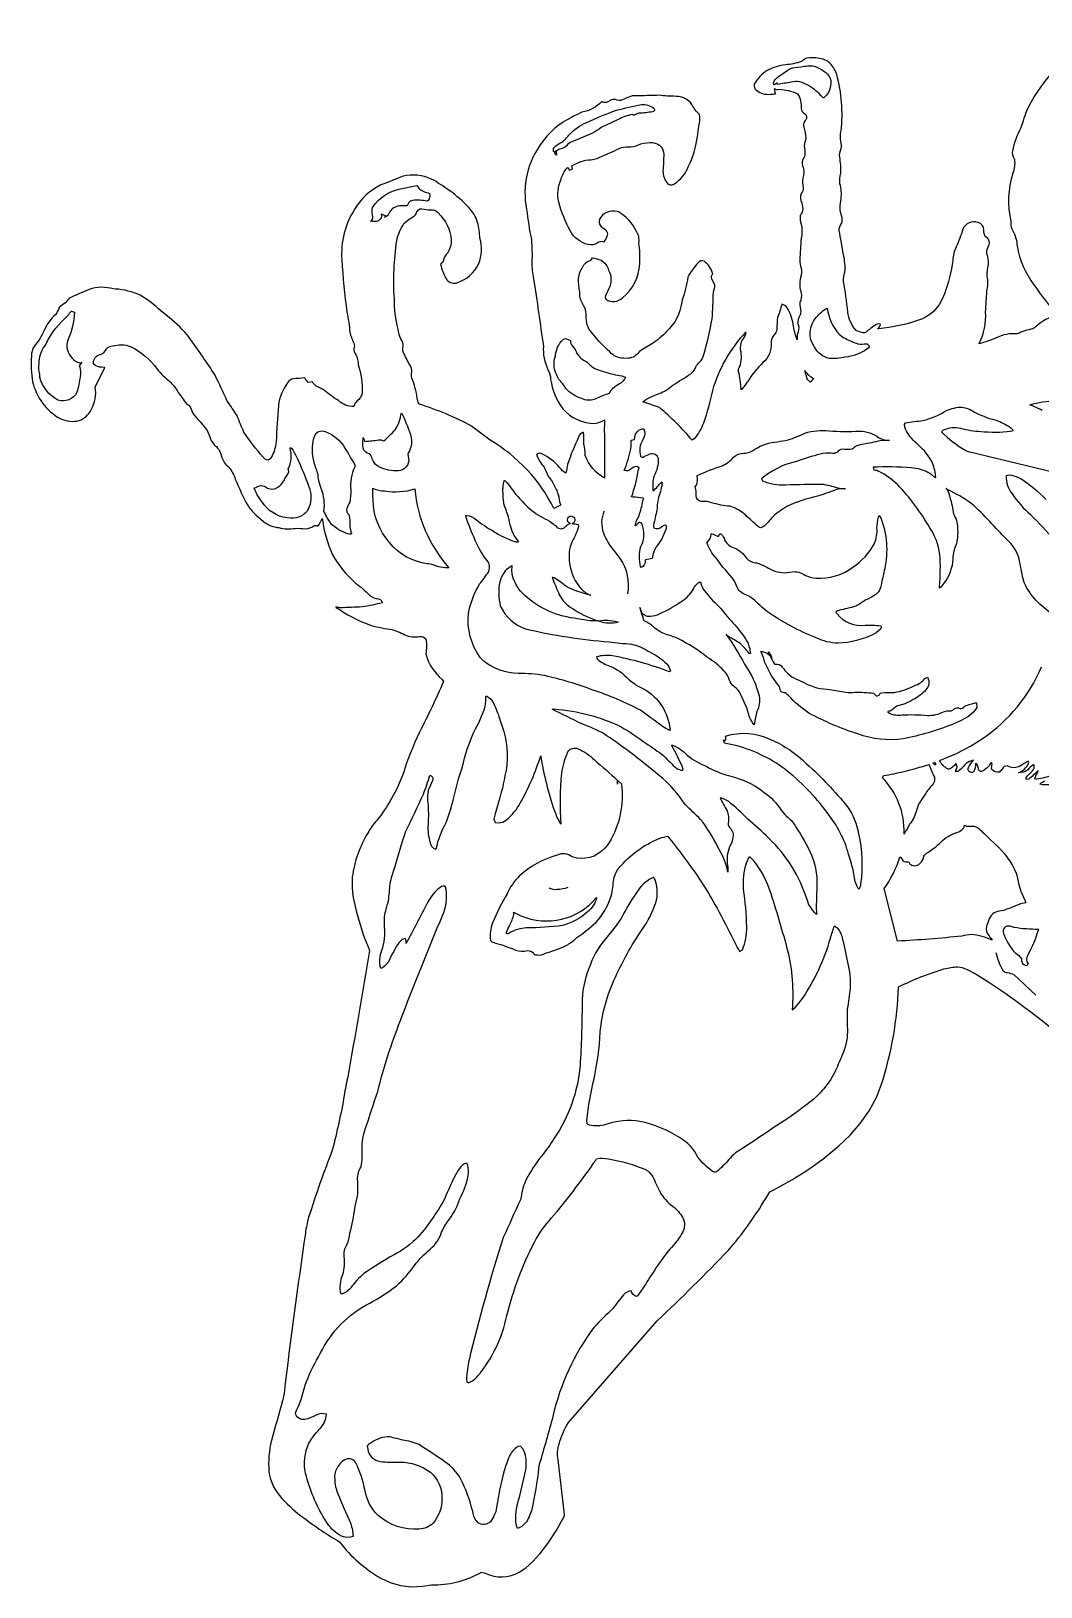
# Model space of a CAD drawing. Extents: x 1.7 to 29.6, y 0.9 to 42.6.
# Drawn here: x 1.66 to 14.39, y 22.87 to 42.49 of the extents above; entities that cross this region are included whole.
import ezdxf

# ---------------------------------------------------------------- set-up
doc = ezdxf.new("R2010")
doc.units = 0
doc.linetypes.add('0', pattern=[0])
doc.layers.add('1', color=7, linetype='0')

msp = doc.modelspace()

# ---------------------------------------------------------------- linework, layer by layer
at = {"layer": '1'}
for points in [[(15.212985, 42.489082, 0.164272), (14.220055, 41.510292, 0.019066), (14.137829, 41.26812, 0.092126), (14.032652, 40.979973, 0.230541), (14.054134, 40.880775), (14.056983, 40.873413, -0.120014), (14.035985, 40.697083, 0.13323), (14.011288, 40.090439, 0.193748), (14.050415, 39.946922, -0.077687), (14.090473, 39.779938, 0.117812), (14.302007, 39.288952, 0.031508), (14.60725, 38.902245)], [(14.578308, 38.89933, 0.132618), (14.335817, 38.769043, -0.016134), (14.286713, 38.735718, 0.049713), (14.090755, 38.671608, 0.137607), (13.826481, 38.621239, -0.039181), (13.611706, 38.545769), (13.609978, 38.548859, 0.140822), (13.692691, 38.951004, 0.008022), (13.708075, 39.207886, 0.105449), (13.713303, 39.398422, -0.047488), (13.728461, 39.546646, 0.111667), (13.709571, 39.679504, -0.198158), (13.734289, 39.782883, 0.404201), (13.696744, 39.893181, -0.236322), (13.670959, 39.984825, 0.373999), (13.597301, 40.075584, 0.390824), (13.405598, 39.991547, -0.04404), (13.31995, 39.768219, 0.081964), (13.277596, 39.598236, -0.058209), (13.175068, 39.175369), (13.145023, 39.109009), (13.109871, 39.047028, -0.180394), (12.860775, 38.847404, -0.060623), (12.342059, 38.735374), (12.332645, 38.732269, 0.13607), (12.367466, 38.790848), (12.365055, 38.795486, 0.239459), (12.297766, 38.777565, 0.037369), (12.187854, 38.693977, -0.297688), (12.137303, 38.688938, -0.013523), (12.059071, 38.712677, -0.142065), (11.954982, 38.94648, 0.015732), (11.901641, 39.335796, -0.123087), (11.919601, 39.448631, 0.074639), (11.901097, 39.673088, -0.00059), (11.847454, 39.976429, -0.188752), (11.875531, 40.062042, 0.188598), (11.878315, 40.151924, -0.139546), (11.871872, 40.376617, 0.095398), (11.856814, 40.563545, -0.092211), (11.868565, 40.697769, 0.053825), (11.852948, 40.898952, -0.116669), (11.871202, 41.009003, 0.115291), (11.867241, 41.097195, -0.087888), (11.870479, 41.231903, 0.095866), (11.81593, 41.942604), (11.804755, 41.970726, 0.151947), (11.693428, 42.113182, 0.117338), (11.594433, 42.144127, 0.096974), (11.432755, 42.147133, 0.061931), (11.371037, 42.106155, -0.074249), (11.168969, 42.065975, 0.083282), (10.938801, 41.994255, 0.112776), (10.776388, 41.822395, 0.354755), (10.808015, 41.740955, 0.207224), (10.979885, 41.694462, 0.034733), (11.042522, 41.700638), (11.036388, 41.742722), (11.029736, 41.76667, 0.279177), (11.096989, 41.755592, -0.095132), (11.313213, 41.70462), (11.322212, 41.696785, -0.179053), (11.365861, 41.515907, 0.251115), (11.414858, 41.444885, -0.478183), (11.416382, 41.362328, 0.258399), (11.400669, 41.277138, -0.055305), (11.426041, 41.140358, 0.023401), (11.405743, 41.041588, -0.048271), (11.415298, 40.923172, -0.063629), (11.385662, 40.8638, 0.172044), (11.393692, 40.76767, -0.190513), (11.386471, 40.636497, 0.093331), (11.394114, 40.516132, -0.20014), (11.368663, 40.440704, 0.239199), (11.374396, 40.323105, -0.1083), (11.385376, 40.221886, -0.013021), (11.355518, 40.162842, 0.130417), (11.366216, 40.055145, -0.125411), (11.366739, 39.87619, 0.001937), (11.349754, 39.602486, 0.083829), (11.368159, 39.499126, -0.120861), (11.360326, 39.383392, 0.141631), (11.369009, 39.182079, -0.139743), (11.352749, 39.068153, 0.054278), (11.361671, 38.949173, -0.191987), (11.336021, 38.879242, 0.173344), (11.332819, 38.774689, -0.158659), (11.321659, 38.669487, 0.085391), (11.316372, 38.596291, -0.06267), (11.267948, 38.795803, 0.083715), (11.192426, 39.000721, 0.165995), (11.122898, 39.045609, -0.031905), (11.070515, 38.879356, 0.042162), (11.062539, 38.728458, -0.176734), (11.020858, 38.65313, 0.191463), (10.990479, 38.555267, -0.227153), (10.886215, 38.307968, 0.062521), (10.694468, 38.072163, -0.012213), (10.613014, 37.964043), (10.610088, 37.974442, 0.058165), (10.577375, 38.195938, -0.183998), (10.592778, 38.259888, 0.144329), (10.603954, 38.468086, -0.110588), (10.620392, 38.582527, 0.066494), (10.67009, 38.668083), (10.67194, 38.68119), (10.671864, 38.695709, 0.11865), (10.248188, 37.956108, -0.025709), (10.136196, 37.543304, -0.077337), (10.023262, 37.351662), (9.993004, 37.329781, 0.04203), (9.579823, 37.741905), (9.370911, 37.814079), (9.369453, 37.814835, -0.073417), (9.577501, 37.916824, 0.084565), (9.748632, 38.023666, 0.002053), (9.975252, 38.166031), (9.989288, 38.177914, 0.145813), (10.038348, 38.255215, -0.109774), (10.086644, 38.312531, 0.154228), (10.140472, 38.409515, 0.028863), (10.245148, 38.862137, 0.013577), (10.260471, 39.197334, 0.094781), (10.279888, 39.287193), (10.242393, 39.363777, -0.290741), (10.252178, 39.426094, 0.188141), (10.143392, 39.586967, 0.384592), (10.067097, 39.565186, 0.082705), (9.939709, 39.385689, -0.040723), (9.868208, 39.10006), (9.861542, 39.070301, -0.175352), (9.671505, 38.701012, -0.047815), (9.494526, 38.548691, 0.039596), (9.328239, 38.446915), (9.307853, 38.424797, -0.229208), (9.17321, 38.362007), (9.12711, 38.364182, -0.224225), (8.956112, 38.442673, -0.03963), (8.705912, 38.71175, -0.164286), (8.656976, 38.919384, 0.134066), (8.611511, 39.052376, -0.148477), (8.576035, 39.201141, -0.055055), (8.559978, 39.369064, -0.115868), (8.615488, 39.517464, -0.245842), (8.696609, 39.590172, 0.211324), (8.735485, 39.629456, -0.066749), (8.845103, 39.600975, -0.18859), (8.939803, 39.475449, -0.250571), (8.940884, 39.241943), (8.909031, 39.167114), (8.909273, 39.170547, 0.355221), (8.911922, 39.101341, 0.335534), (9.115086, 39.126404, 0.219265), (9.331884, 39.555088, 0.059118), (9.321995, 39.81868, 0.166806), (9.292752, 39.964264, 0.145809), (9.065161, 40.208881), (9.046988, 40.215096, 0.337588), (8.823462, 40.115814, 0.360827), (8.867764, 40.009644), (8.878644, 40.001961, -0.458958), (8.91045, 39.885666, 0.029638), (8.883919, 39.829041, 0.278542), (8.797077, 39.814507, -0.22214), (8.680038, 39.79882, -0.2189), (8.457603, 39.968361, -0.057649), (8.310622, 40.332169, -0.152215), (8.341325, 40.625099, -0.096149), (8.412323, 40.760666), (8.422581, 40.767891), (8.44603, 40.737419), (8.485168, 40.754196), (8.477978, 40.78968, -0.141781), (8.716669, 40.866543, 0.079077), (8.86709, 40.914909, -0.001302), (9.101826, 41.020882, -0.109304), (9.219578, 41.029259, 0.09425), (9.348259, 41.069359, -0.046153), (9.497364, 41.085693), (9.540741, 41.07328, -0.321574), (9.634209, 40.937508, -0.024309), (9.624447, 40.726635, 0.162321), (9.680814, 40.566299, 0.241552), (9.743069, 40.552948), (9.772053, 40.564583, 0.143801), (9.944885, 40.777245, 0.093304), (10.076188, 41.291672, 0.100472), (10.085968, 41.436577, -0.081053), (9.989042, 41.565037, 0.246453), (9.790085, 41.666687, -0.023752), (9.573914, 41.679794, 0.01126), (9.334045, 41.671333, 0.034657), (9.238285, 41.67305, 0.054309), (9.116912, 41.622314, -0.210542), (9.028313, 41.627274, 0.198596), (8.961479, 41.614853), (8.93042, 41.597656, -0.279887), (8.863365, 41.596458), (8.850117, 41.59877, -0.169102), (8.60355, 41.46817, 0.014213), (8.380125, 41.349976, 0.09735), (8.102194, 41.087269, 0.216733), (7.90609, 40.242424, 0.020943), (7.967167, 39.857529, -0.030354), (7.972438, 39.573456, 0.053675), (7.995044, 39.367188, -0.001586), (8.117204, 38.515785, 0.128348), (8.175529, 38.217953, -0.10115), (8.209121, 38.096508, 0.125087), (8.364466, 37.725422, 0.223089), (8.765121, 37.542206, 0.127821), (8.888199, 37.588684, 0.023578), (8.889893, 37.302963), (8.889992, 36.849777, -0.178801), (8.645233, 37.137474, 0.055564), (8.626942, 37.283051, 0.044008), (8.624313, 37.425034), (8.616985, 37.425636, 0.237286), (8.562424, 37.369537, 0.033944), (8.423019, 37.02478, -0.004555), (8.402748, 36.918884), (8.399067, 36.913902, -0.102965), (8.325993, 36.98333, 0.101224), (8.098679, 37.159424), (8.081533, 37.163708, 0.416716), (8.032391, 37.142143, 0.081564), (8.127972, 36.988838, -0.028957), (8.176445, 36.876862, 0.051259), (8.230164, 36.808311, 0.005929), (8.293224, 36.677071, -0.059946), (8.321896, 36.550667, -0.077495), (8.33316, 36.51152), (8.251111, 36.468071, 0.147363), (7.44537, 37.329315), (7.213436, 37.507996, 0.044829), (6.556168, 37.784355), (6.544052, 37.794342), (6.53558, 37.825394), (6.528286, 37.856743, 0.065182), (6.460184, 38.113132, -0.152672), (6.460893, 38.188217, 0.154005), (6.433983, 38.278374, -0.016959), (6.349812, 38.446655, -0.13642), (6.351612, 38.517883, 0.149361), (6.321587, 38.609329, -0.082699), (6.286181, 38.731949, -0.068481), (6.238861, 39.114899, -0.052836), (6.269251, 39.846153, -0.090677), (6.359505, 40.064087, -0.075427), (6.487884, 40.154728, 0.205185), (6.521156, 40.211639, -0.404772), (6.613503, 40.243454, 0.076636), (6.728287, 40.236908, -0.178563), (6.790452, 40.195709, -0.189048), (6.955888, 39.857006, -0.13117), (6.913021, 39.694435, 0.153458), (6.8537, 39.587105, -0.158676), (6.820332, 39.551071, 0.076765), (6.901227, 39.352104, 0.318654), (7.035066, 39.317047, 0.197307), (7.301407, 39.550667, 0.159575), (7.31763, 39.878784, 0.042718), (7.288898, 40.077515, 0.118133), (7.176067, 40.262917, 0.059609), (6.928896, 40.480156, 0.03781), (6.707085, 40.623821, 0.163175), (6.349091, 40.660141, -0.008255), (6.069939, 40.549232, 0.151824), (5.741541, 40.248032, 0.161776), (5.575853, 39.605324, 0.014086), (5.639992, 38.944237, -0.034317), (5.678223, 38.69175, 0.069638), (5.729368, 38.555626, -0.160313), (5.728231, 38.484215, 0.196229), (5.752756, 38.411812, -0.126631), (5.781898, 38.282578, -0.100477), (5.831629, 37.923904, -0.185045), (5.766144, 37.820534, 0.163413), (5.729496, 37.756554, -0.209123), (5.535095, 37.828735, -0.044627), (5.359348, 37.95694, 0.01807), (5.254215, 38.012558, -0.11389), (5.206989, 38.064911), (5.151886, 38.056847), (5.148071, 38.059357, -0.016788), (5.109886, 38.114822, -0.02962), (4.965644, 38.105881, 0.219134), (4.892948, 38.052109, 0.146871), (4.779121, 37.769188, 0.014267), (4.74955, 37.31044, -0.09168), (4.691993, 37.118843, -0.110178), (4.647881, 37.078163, -0.26537), (4.586296, 37.11731, -0.044445), (4.342722, 37.43119, -0.009174), (4.255428, 37.63681, 0.016521), (4.13302, 37.822609, 0.002813), (3.978081, 38.150352, 0.011238), (3.653988, 38.625965, 0.059509), (3.398911, 38.877159), (3.297398, 38.958755, 0.058533), (3.0345, 39.159027, 0.089409), (2.724407, 39.236557), (2.69252, 39.241089), (2.660698, 39.246048, 0.164415), (2.352859, 39.21579, 0.007775), (2.150734, 39.127274, 0.062463), (2.093327, 39.063217, 0.045553), (2.014271, 39.002403, -0.018064), (1.970444, 38.914558, 0.122573), (1.824928, 38.714531, -0.06394), (1.697604, 38.512848, 0.140367), (1.66423, 38.39164, 0.065776), (1.678903, 38.066723, 0.209404), (2.02586, 37.602627, 0.178312), (2.267194, 37.578453, 0.197962), (2.414523, 37.712353, 0.16911), (2.468925, 38.001404), (2.58881, 38.242943), (2.582497, 38.245216), (2.547222, 38.249077, -0.195163), (2.453869, 38.284058), (2.447833, 38.297447, -0.39375), (2.534502, 38.412506, 0.170655), (2.611264, 38.48262, -0.204121), (2.686577, 38.518822, -0.152647), (2.91254, 38.512291, -0.117369), (3.24939, 38.226364, 0.055084), (3.409245, 38.06897, -0.067335), (3.500113, 37.955269, 0.007753), (3.621082, 37.782669, -0.236783), (3.665138, 37.749947), (3.697136, 37.670998), (3.700382, 37.664276, -0.00968), (3.875401, 37.460472, -0.044296), (3.921764, 37.340935, 0.118034), (3.995064, 37.249069, -0.108546), (4.04594, 37.166588), (4.064994, 37.113319, 0.158048), (4.153244, 36.989052, -0.088698), (4.233227, 36.840179, 0.029972), (4.394195, 36.500317, 0.07276), (4.49752, 36.386292), (4.590656, 36.304008, 0.153659), (4.782211, 36.227028, 0.106512), (4.98872, 36.218071, -0.029588), (5.119453, 36.213806, 0.154273), (5.222664, 36.24852, -0.268754), (5.272903, 36.24543, 0.079668), (5.327499, 36.341919), (5.331206, 36.325729, 0.069093), (5.4548, 35.893639, 0.083829), (5.748795, 35.527878, -0.052343), (5.924747, 35.373306, 0.144211), (6.038598, 35.330162, -0.255706), (6.089409, 35.279137, -0.025085), (5.832109, 35.227509, -0.009554), (5.554101, 35.216633, -0.041318), (5.50246, 35.226326), (5.506042, 35.220863, 0.059204), (5.915264, 35.003273, 0.037537), (6.183167, 34.946243, -0.07457), (6.369888, 34.873962, 0.156448), (6.557588, 34.855637, -0.237541), (6.63599, 34.823608), (6.640141, 34.812317, -0.046989), (6.636887, 34.636192), (6.638057, 34.623779, 0.145972), (6.839867, 34.312607), (6.858013, 34.288177, -0.020377), (6.556052, 33.648457, 0.032257), (6.348212, 33.121105, -0.077566), (6.014732, 32.528221, 0.076446), (5.904305, 32.375343, 0.102851), (5.708594, 31.820982, 0.084719), (5.746068, 31.447056, 0.045925), (5.92632, 30.89134, -0.001278), (5.651937, 29.298679, 0.025102), (5.607594, 29.06641, -0.01951), (5.456873, 28.376099, 0.016282), (5.158446, 27.530163, 0.035925), (5.117048, 27.328943, 0.006053), (4.847654, 25.307333), (4.830628, 25.214273, 0.003248), (4.689699, 24.713881, 0.07639), (4.656802, 24.321129, 0.164425), (4.822227, 23.982252, 0.056011), (5.097996, 23.735575, 0.030281), (5.551586, 23.432556, 0.103748), (6.067307, 22.977547), (6.186653, 22.923058), (6.314545, 22.884483), (6.449898, 22.86644), (6.591614, 22.87355), (6.709011, 22.891342, 0.125865), (7.308538, 23.036013), (7.334206, 23.051826), (7.385166, 23.038078, 0.246922), (7.813614, 23.05127), (7.897972, 23.107071), (7.986359, 23.184662), (8.078896, 23.286469), (8.175697, 23.414932), (8.27689, 23.572479), (8.382591, 23.761528), (8.383625, 23.778069), (8.302498, 24.467606, -0.136951), (8.316476, 24.668051, -0.066814), (8.432526, 24.939659), (9.551109, 26.223946, 0.015717), (10.450367, 27.115646), (10.515862, 27.189766, 0.039192), (10.971394, 27.851212, 0.065758), (11.842381, 28.428825), (11.983425, 28.564659), (12.1134, 28.712196), (12.226837, 28.870712), (12.318272, 29.039474), (12.380398, 29.208656, 0.070292), (12.593781, 30.433449, -0.041891), (13.167699, 30.660784, -0.050489), (13.3428, 30.687576), (13.396851, 30.680733), (13.470684, 30.650078), (13.57438, 30.593529, -0.044635), (14.764706, 29.704674)], [(14.761997, 34.974106, -0.053224), (14.326337, 35.310825, -0.081028), (14.180599, 35.533699), (14.165528, 35.580063, 0.000988), (14.115839, 35.834862, 0.140475), (13.988594, 36.047699, -0.015254), (13.773037, 36.276405, 0.008741), (13.545166, 36.505455, 0.060998), (13.253688, 36.68504, -0.012363), (13.18941, 36.724243, -0.152346), (13.236099, 36.633976, -0.038345), (13.282985, 36.424175, 0.0682), (13.32072, 36.3321), (13.327524, 36.313168, -0.096889), (13.325668, 36.024803, 0.098656), (13.278332, 35.834061, -0.168323), (13.164374, 35.525021, -0.033053), (13.112858, 35.463242), (13.110954, 35.485527, 0.039772), (13.116913, 35.889664, 0.113801), (12.988592, 36.225857, 0.058893), (12.583147, 36.769428, 0.072308), (12.349474, 36.935749, 0.047331), (12.289204, 36.952934), (12.279568, 36.992981), (12.282169, 36.995651), (12.330166, 36.994057, -0.039366), (12.814768, 36.977169, -0.095752), (13.011692, 36.899277), (13.049328, 36.865349), (13.063743, 36.859413, 0.089582), (13.022045, 37.039558, 0.109307), (12.876316, 37.236847), (12.819698, 37.291862, -0.096976), (12.683777, 37.467339), (12.674164, 37.497955), (12.67033, 37.528915), (12.682018, 37.548607, -0.021575), (12.903027, 37.57708, 0.077359), (13.175559, 37.691727, -0.095544), (13.372832, 37.747631, -0.145706), (13.526184, 37.698799, 0.0693), (13.819736, 37.583996, -0.080079), (14.010143, 37.485886), (14.030651, 37.465233), (14.034424, 37.447456), (14.007629, 37.440689, -0.060236), (13.63303, 37.437378, -0.069064), (13.380389, 37.478508, 0.166352), (13.156971, 37.454819), (13.136879, 37.435608, 0.070801), (13.441696, 37.200523, 0.027619), (13.478981, 37.185928), (14.572033, 36.923317)], [(14.403885, 37.70649, 0.00977), (14.252377, 37.775002, -0.190262), (14.885547, 37.751495, 0.548043)], [(14.456978, 36.583389, 0.038748), (14.136924, 36.841694, 0.072337), (14.024017, 36.884872), (13.985687, 36.886955), (13.949927, 36.879143, 0.164908), (14.029121, 36.651279, 0.061987), (14.257019, 36.390915, -0.034412), (14.562958, 36.060997, -0.029319)], [(8.885075, 36.434097, 0.209037), (8.875888, 36.162704, 0.090553), (8.971806, 35.981865), (9.048744, 35.885849), (9.081654, 35.838638, -0.20535), (9.176774, 35.392326)], [(14.542004, 33.106445, -0.053973), (14.33617, 33.05246), (14.324575, 33.053749), (14.313237, 33.056488, -0.151108), (14.349057, 33.132206, 0.129574), (14.353626, 33.160431), (14.345291, 33.156982, -0.049719), (14.237193, 33.054028, -0.213109), (14.202343, 33.056046), (14.205333, 33.072029, -0.101198), (14.283858, 33.159092, 0.21686), (14.306541, 33.230766), (14.299641, 33.237816, 0.094496), (14.225269, 33.172028, -0.154293), (14.107239, 33.133751, 0.184217), (14.234174, 33.251419, 0.089877), (14.235619, 33.278198), (14.226383, 33.27829, 0.041895), (14.132599, 33.220741, -0.26829), (13.962746, 33.222969, 0.287791), (13.90498, 33.186836, -0.087342), (13.867249, 33.143921, -0.256153), (13.770829, 33.17775, -0.13993), (13.777021, 33.245037, 0.305089), (13.761933, 33.264442, -0.187402), (13.642894, 33.152649, -0.477463), (13.602079, 33.18721, 0.043441), (13.586948, 33.238266), (13.578594, 33.247108), (13.567224, 33.253105, -0.124943), (13.53874, 33.146988, -0.834181), (13.477556, 33.203217, -0.061446), (13.541393, 33.294434, 0.182871), (13.412666, 33.213924, -0.032692), (13.348475, 33.152241, -0.291396), (13.308533, 33.158127), (13.316875, 33.168262, 0.387466), (13.316533, 33.252968, -0.203479), (13.230057, 33.180634), (13.222172, 33.181656, -0.15679), (13.114105, 33.281425), (13.123913, 33.292915), (13.324436, 33.378914), (13.502899, 33.472198), (13.660759, 33.571289, 0.143807), (14.396137, 34.470413)], [(14.498924, 32.984444, -0.095991), (14.380089, 32.989708), (14.380669, 32.996437, -0.107069), (14.439812, 33.032494, 0.096207)], [(8.186291, 31.684937, 0.162539), (8.290602, 31.666178, 0.072912), (8.43166, 31.691734)], [(13.820816, 30.869034, 0.088461), (13.914661, 30.638212, 0.195794), (13.968445, 30.614281, -0.038318), (14.047394, 30.591194), (14.328056, 30.330238)]]:
    msp.add_lwpolyline(points, format="xyb", dxfattribs=at)
for points in [[(11.558277, 41.734123, 0.100171), (11.350185, 41.849327, 0.104791), (11.241293, 41.845032, 0.017894), (11.070332, 41.814598), (11.066719, 41.839417, -0.038587), (11.025978, 41.811752), (11.018639, 41.819176), (11.016702, 41.837662, -0.168079), (11.076763, 41.913193, -0.012279), (11.223991, 42.014198, -0.078819), (11.362705, 42.039146, -0.072209), (11.530403, 42.048218, -0.138998), (11.717405, 41.927032, -0.22942), (11.73753, 41.799591, -0.189366), (11.654078, 41.648472, -0.374447), (11.634689, 41.656837, 0.043434)], [(8.304173, 41.063828, 0.123758), (8.439137, 41.178532, -0.114189), (8.665333, 41.339096, -0.021553), (9.037369, 41.491333, -0.019969), (9.3541, 41.562233, -0.189024), (9.508644, 41.517593), (9.520199, 41.501961), (9.51992, 41.489487), (9.51022, 41.479797), (9.4935, 41.472511, -0.037881), (9.322712, 41.454575, 0.036652), (9.26609, 41.428925, -0.22159), (9.236961, 41.436859, 0.078573), (9.060984, 41.374058, 0.003811), (8.846001, 41.274017, -0.036192), (8.737865, 41.203125), (8.549286, 41.122101, 0.081878), (8.427292, 41.065041, -0.203815), (8.325741, 40.99984, 0.090302), (8.279526, 40.975868), (8.283745, 40.925232), (8.283394, 40.925133, 0.235714), (8.260121, 40.943642, -0.15887), (8.279514, 40.976044), (8.278831, 40.9842, -0.443663), (8.246777, 40.969986, -0.324431), (8.270031, 41.04007), (8.286343, 41.05262)], [(5.939877, 40.094528), (5.941952, 40.094257, 0.352192), (5.965839, 40.148018, -0.043589), (5.958244, 40.245865), (5.96331, 40.262978, -0.226718), (6.356944, 40.507732, -0.013215), (6.522926, 40.541046, 0.222247), (6.647194, 40.454483), (6.667076, 40.44886), (6.681769, 40.44178, -0.216543), (6.666634, 40.351593), (6.653469, 40.346222, 0.06667), (6.468281, 40.355064, 0.130454), (6.420383, 40.327881), (6.408428, 40.302773), (6.395889, 40.286385), (6.336643, 40.286827, 0.333482), (6.164577, 40.18074, -0.19799), (6.113667, 40.142784), (6.140263, 40.156105), (6.139893, 40.156883), (6.072768, 40.181992, -0.485909), (6.008742, 40.089169, -0.154213)], [(2.276211, 38.130737, -0.0445), (2.236118, 37.93409, -0.370492), (1.998222, 37.834579, -0.208613), (1.768954, 38.123375, -0.059102), (1.768219, 38.162117, -0.123376), (1.759846, 38.297188, -0.161123), (1.829514, 38.512619), (1.844308, 38.538486, -0.094647), (2.07117, 38.850628, 0.006627), (2.169514, 38.957916), (2.20744, 38.943733, -0.097031), (2.121826, 38.591827, 0.299195), (2.178192, 38.365067, 0.144159), (2.268692, 38.303665), (2.285553, 38.304848), (2.300488, 38.313431), (2.264252, 38.268593), (2.272762, 38.253593, -0.11607)], [(11.929325, 38.610794, 0.026476), (12.08321, 38.544754, 0.061528), (12.188361, 38.547424, -0.255906), (12.224224, 38.519066), (12.222836, 38.505585), (12.212963, 38.491211), (12.196144, 38.476387, -0.118971), (11.923534, 38.377266, -0.078517), (11.721424, 38.361969, -0.216409), (11.535633, 38.504211, -0.356628), (11.561824, 38.882454, -0.096655), (11.696015, 38.99659, 0.152137), (11.849003, 38.665161, 0.06316)], [(8.909065, 37.906326, 0.033683), (8.759791, 37.844421, -0.181222), (8.600548, 37.853985, -0.12103), (8.399174, 37.980576, 0.094527), (8.313423, 38.094292, -0.068631), (8.253616, 38.243179, -0.029102), (8.257996, 38.360893), (8.26273, 38.374062), (8.269717, 38.386185, -0.196434), (8.366719, 38.60144, -0.080724), (8.396168, 38.61441), (8.461576, 38.588249, 0.312948), (8.48497, 38.517685, -0.093828), (8.541328, 38.42453, 0.164144), (8.658836, 38.322586), (8.669765, 38.314316, 0.15357), (8.83547, 38.208454, 0.050817), (9.053837, 38.151642), (9.104595, 38.139954), (9.154369, 38.126541, -0.18543), (9.067017, 38.034584, 0.080831), (8.964664, 37.952415, -0.302295)], [(11.433186, 38.143372, 0.007405), (11.411865, 38.2071, 0.114508), (11.525471, 38.10878, -0.014465), (11.48114, 38.06041, 0.083947), (11.444244, 38.095108, 0.036406)], [(5.960636, 37.093246, 0.05233), (5.926838, 37.159378, -0.365998), (5.846061, 37.232624, -0.120817), (5.846161, 37.344246), (5.847027, 37.362198), (5.868397, 37.3153, 0.038262), (6.037289, 37.335663, -0.128282), (6.108002, 37.320847, 0.011255), (6.248311, 37.459816, 0.113256), (6.320875, 37.647278, -0.012716), (6.330124, 37.675575, -0.025305), (6.442543, 37.40139, -0.113744), (6.448509, 37.241676, 0.01664), (6.408504, 37.152237), (6.420634, 37.069878, -0.404465), (6.261477, 36.942036, -0.143512), (6.016112, 37.011375, -0.139027)], [(5.74284, 37.007515), (5.738544, 36.993774, 0.137953), (5.689465, 36.701149, -0.047723), (5.675606, 36.547501, 0.010069), (5.639124, 36.470123, 0.258766), (5.663538, 36.393021, -0.08486), (5.677649, 36.242661, 0.077004), (5.697163, 36.156914), (5.692062, 36.144798), (5.671959, 36.144279), (5.648254, 36.148895, -0.103943), (5.440014, 36.274849, -0.028365), (5.35096, 36.431931, 0.122971), (5.318142, 36.721237), (5.291073, 36.798454, -0.053234), (5.279267, 36.889732, 0.00242), (5.226323, 37.050766, -0.118747), (5.224586, 37.356102), (5.235123, 37.384857, -0.36169), (5.333992, 37.446045), (5.367912, 37.439758, -0.177189), (5.614868, 37.230385, -0.007034), (5.741913, 37.015862)], [(9.151325, 36.987503, 0.055807), (9.224682, 37.256767, -0.041604), (9.223492, 37.329201), (9.264526, 37.339035), (9.268297, 37.341469, -0.360074), (9.363495, 37.473373), (9.382178, 37.473343, -0.273418), (9.381714, 37.355286), (9.370938, 37.33252, 0.232175), (9.343893, 37.127869, 0.456165), (9.38708, 37.123775, -0.0219), (9.465799, 37.158596, -0.471712), (9.564256, 37.097057, -0.136634), (9.51298, 36.879318, 0.106811), (9.501769, 36.685791, -0.004394), (9.609366, 36.802162), (9.615955, 36.799461, -0.062818), (9.570908, 36.610817, 0.066908), (9.552486, 36.472466, -0.012241), (9.510769, 36.284073), (9.50774, 36.259773), (9.507065, 36.237076), (9.515793, 36.221733, 0.288699), (9.612501, 36.241375, -0.022553), (9.650558, 36.263702), (9.661475, 36.259453, -0.166968), (9.661556, 36.201508, -0.079218), (9.541443, 35.983353, 0.131412), (9.493679, 35.851746), (9.487122, 35.837631, 0.017912), (9.404064, 35.819633), (9.400654, 35.810783, -0.328526), (9.350609, 35.723366), (9.343465, 35.733688, -0.130348), (9.345844, 35.990471, 0.158392), (9.383404, 36.137787, 0.101676), (9.362606, 36.269211), (9.34903, 36.286301), (9.331196, 36.290901), (9.308647, 36.279892), (9.280926, 36.250183), (9.273633, 36.252075, -0.081095), (9.323311, 36.377808, 0.034344), (9.372574, 36.565521, -0.019667), (9.383358, 36.592934), (9.372444, 36.599663, 0.011668), (9.244934, 36.61319), (9.230423, 36.617401, 0.046834), (9.309452, 36.927525, -0.018475), (9.32666, 36.983253, 0.385366), (9.236229, 36.97715), (9.221569, 36.965851, -0.308134), (9.135181, 36.946968)], [(10.059059, 36.820297, 0.025876), (10.05666, 36.88472, -0.021562), (10.372994, 37.008423, 0.10565), (10.515331, 37.115974, -0.211389), (10.645226, 37.164787, 0.174406), (10.782089, 37.216228, -0.121504), (11.069203, 37.310982, 0.006878), (11.203403, 37.333656, 0.031503), (11.414341, 37.418175, -0.110177), (11.71965, 37.447884, 0.032072), (12.101418, 37.444885, -0.150503), (12.348312, 37.361225, 0.123269), (12.480606, 37.327965, 0.081136), (12.253048, 37.295479, 0.039625), (12.061474, 37.257912, -0.051823), (12.008774, 37.216316, -0.063591), (11.886218, 37.216465, 0.245983), (11.823956, 37.178207, -0.199861), (11.747189, 37.165466, 0.10278), (11.608658, 37.15377, 0.023215), (11.306637, 37.061424, 0.123855), (10.86729, 36.841347), (10.878838, 36.816689, 0.112802), (11.169262, 36.767578, -0.012605), (11.652889, 36.773453, -0.033544), (11.849403, 36.723206, 0.01529), (11.925751, 36.717621), (11.91415, 36.716621, 0.123063), (11.801151, 36.701752, -0.002057), (11.575244, 36.622383, 0.069216), (11.186146, 36.493156, 0.063869), (10.992275, 36.347328, -0.106332), (10.867583, 36.22673, -0.269591), (10.828236, 36.238167, -0.010868), (10.668919, 36.383865, 0.061767), (10.516189, 36.482174, 0.083338), (10.414707, 36.5009, -0.028154), (10.182472, 36.556046, 0.046002), (10.105518, 36.554573, -0.406053), (10.045188, 36.632401, 0.089182), (10.034157, 36.730087), (10.026302, 36.74395, 0.267401), (10.058056, 36.804352)], [(5.054334, 37.010674, -0.014354), (5.170609, 36.719582, -0.18069), (5.153599, 36.459778, -0.289496), (4.935797, 36.346058, -0.227284), (4.597991, 36.515526, -0.076269), (4.470261, 36.72374), (4.539253, 36.755173, -0.191492), (4.61359, 36.739899), (4.641575, 36.726273, 0.298405), (4.769816, 36.738827, 0.163028), (4.859329, 36.848656, 0.090204), (4.908733, 36.931976), (4.901942, 36.971176, 0.180245), (4.924007, 37.230415), (4.929123, 37.23806), (4.945086, 37.224083, -0.0595)], [(6.925663, 35.72184, -0.125934), (6.727688, 35.75811, 0.061674), (6.65329, 35.770672, -0.196298), (6.177293, 36.040161, -0.183584), (5.970992, 36.577652, -0.017199), (5.967087, 36.726372, 0.130633), (6.120861, 36.690758, 0.115373), (6.495925, 36.714417, 0.157726)], [(7.272606, 36.326889, 0.048291), (7.48167, 36.187004, 0.074158), (7.75377, 36.053921, 0.036223), (7.804859, 36.046509), (7.801399, 36.058861, -0.130354), (7.698982, 36.264198, 0.045528), (7.625248, 36.509911, -0.082022), (7.611946, 36.637405, -0.096461), (7.622906, 36.819672), (7.628906, 36.823257), (7.636826, 36.817436, -0.023401), (7.774426, 36.640923, 0.011081), (7.945179, 36.462418, 0.057736), (8.175909, 36.319252, -0.068107), (8.296561, 36.225418, 0.394717), (8.400575, 36.243484, -0.13029), (8.457753, 36.279209, -10.297212), (8.476007, 36.278702, -0.019439), (8.556473, 36.266571), (8.560947, 36.249023, -0.076418), (8.479847, 36.052311, 0.152041), (8.44896, 35.778381, 0.154862), (8.59886, 35.448921, 0.092704), (8.713799, 35.374573, -0.072535), (8.40184, 35.488991, 0.035076), (8.253933, 35.593018), (8.238773, 35.598907), (8.229195, 35.597229, 0.004343), (8.317375, 35.379951, 0.141096), (8.483051, 35.206879, 0.063557), (8.785034, 35.057617), (8.809959, 35.053513, -0.101899), (9.048256, 35.040596), (9.058403, 35.033966, -0.15947), (8.827602, 35.044426), (8.802448, 35.051964, -0.043042), (8.676952, 35.055565), (8.54887, 35.077408), (8.506737, 35.08474, -0.166572), (7.84815, 35.403801, -0.118006), (7.729542, 35.620834), (7.721779, 35.681091), (7.724838, 35.743637), (7.714565, 35.743088, 0.037593), (7.634002, 35.681, 0.176072), (7.556349, 35.392601, 0.06101), (7.574879, 35.23896, 0.210378), (7.903113, 34.947678, 0.036704), (8.94623, 34.786419, 0.000627), (9.229187, 34.7565, -0.097679), (9.439426, 34.67028, -0.081087), (9.676329, 34.505608, -0.126545), (9.71949, 34.418198), (9.706585, 34.408852, 0.045977), (8.988816, 34.609913, 0.094205), (8.789143, 34.597916), (8.789398, 34.582573), (8.801331, 34.567047, 0.098929), (8.956032, 34.479919, -0.11098), (9.188937, 34.316734, 0.079662), (9.381531, 34.193817, -0.244061), (9.714333, 33.680511), (9.70927, 33.669487, -0.064035), (9.61693, 33.723053, -0.003858), (9.33997, 33.923622, 0.043954), (8.742523, 34.177353, 0.037069), (8.134117, 34.359962, 0.050408), (7.798416, 34.385551, -0.152057), (7.370575, 34.539085), (7.344299, 34.563293), (7.322122, 34.587791, -0.184495), (7.173133, 35.143486, -0.084156), (7.314205, 35.516479, 0.033749), (7.428339, 35.67524, 0.299187), (7.407917, 35.812752, -0.070296), (7.259548, 36.065071, -0.019038), (7.142944, 36.354622), (7.138916, 36.379578), (7.153679, 36.382133, -0.135295)], [(11.820595, 35.137985, 0.265677), (12.174183, 34.996117, -0.051349), (12.372364, 34.988327), (12.381383, 34.971764, -0.15999), (12.283909, 34.884193, -0.107057), (11.835442, 34.769363, -0.109513), (11.557262, 34.837585, -0.057071), (10.944283, 35.163406, -0.020585), (10.759344, 35.329636, 0.085227), (10.648906, 35.388268, -0.228926), (10.54886, 35.503754, 0.103207), (10.476578, 35.617706, -0.019527), (10.242604, 35.910538, -0.054086), (10.178684, 36.037041, 0.195074), (10.235363, 36.152046), (10.238691, 36.153481, -0.000177), (10.324075, 36.113777), (10.334183, 36.136528, -0.687891), (10.360883, 36.14492, -0.142421), (10.401016, 36.072571, 0.216553), (10.529714, 35.968769, -0.145853), (10.677617, 35.841011, 0.214853), (10.807369, 35.783806, -0.046911), (11.004985, 35.690777, 0.168127), (11.255342, 35.670494, -0.185127), (11.413883, 35.629379, 0.131734), (11.555515, 35.591503, 0.17808), (12.017522, 35.726295, 0.124587), (12.290796, 36.027699, 0.119793), (12.323268, 36.220161, -0.045159), (12.341019, 36.36087), (12.350426, 36.379021), (12.360561, 36.36895), (12.37101, 36.350403, -0.145374), (12.420392, 35.708237, -0.011621), (12.378521, 35.527893, -0.270383), (12.288616, 35.370811, -0.059604), (12.181091, 35.315041, -0.017467), (12.054825, 35.234505, -0.010415), (11.841986, 35.182861, 0.024014), (11.809059, 35.169067), (11.805458, 35.155365)], [(9.887676, 35.318214, 0.136451), (10.022013, 35.479603, -0.135487), (10.087917, 35.542641), (10.10101, 35.536026, 0.127886), (10.150863, 35.428497, 0.056123), (10.325604, 35.238361), (10.354118, 35.207157, 0.029835), (10.530316, 34.999737, -0.042732), (10.684362, 34.795444, -0.102363), (10.727047, 34.638893), (10.717022, 34.63665, 0.030755), (10.599941, 34.764534, 0.017234), (10.450549, 34.852509, -0.050126), (10.422119, 34.880577, -0.024952), (10.653687, 34.505714, -0.088878), (10.838006, 34.106819, -0.159699), (10.810174, 33.907684, 0.061594), (10.779167, 33.758141), (10.775261, 33.741585), (10.761593, 33.754677, -0.09685), (10.696609, 33.911491, 0.037283), (10.585075, 34.159325, 0.10386), (10.50522, 34.237427, -0.144983), (10.450855, 34.338577, 0.111425), (10.394444, 34.419365, 0.078773), (10.186462, 34.58902, 0.052691), (9.813017, 34.828285, 0.03974), (9.65732, 34.882133, -0.108214), (9.507504, 34.974609, 0.067943), (9.389599, 35.052582, -0.023839), (9.334454, 35.21801), (9.350626, 35.169495, 0.330978), (9.467419, 35.112118, 0.105719), (9.583385, 35.140678, 0.048766)], [(13.503017, 33.999336, 0.031932), (13.562515, 34.019272), (13.576733, 34.017372), (13.580856, 33.959061), (13.545017, 33.901917), (13.476944, 33.846718), (13.384384, 33.794273), (13.275066, 33.745392, -0.043599), (12.652892, 33.563236, -0.124202), (12.080718, 33.624424, -0.046274), (11.465824, 33.887459, -0.069961), (11.206399, 34.111122, 0.0243), (11.166523, 34.143791, -0.082083), (11.115494, 34.155174, -0.066713), (11.093281, 34.221695, -0.068973), (10.93367, 34.474953), (10.909035, 34.523972, 0.044224), (10.868149, 34.650253), (10.859383, 34.662933), (10.863529, 34.667923, -0.194771), (10.971748, 34.611816, -0.037735), (10.954735, 34.659065, -0.065324), (10.997833, 34.58934), (10.977322, 34.606888), (10.977612, 34.605087, 0.007585), (11.027046, 34.512878), (11.039661, 34.506989, -0.274957), (11.129154, 34.467361), (11.143684, 34.450783, 0.148702), (11.331104, 34.306068), (11.41153, 34.269096, 0.120107), (11.730839, 34.185539, -0.005518), (11.92992, 34.150558, 0.050935), (12.044659, 34.150719, -0.038337), (12.278496, 34.139183, -0.047509), (12.313343, 34.106865, 0.392415), (12.356503, 34.127007, -0.276203), (12.383987, 34.141556, -0.044781), (12.538002, 34.14846, 0.085584), (12.799412, 34.235924, 0.148644), (12.927385, 34.323418, -0.095147), (12.961389, 34.341904, -0.33044), (12.938145, 34.180653, -0.101818), (12.778731, 34.057442, -0.060906), (12.673847, 34.005081, -0.01), (12.581661, 33.977974, 0.00756), (12.490361, 33.913715, -0.115627), (12.459778, 33.909805), (12.461639, 33.900444), (12.47961, 33.885803, 0.144365), (12.636539, 33.864807, -0.039733), (12.959446, 33.857601, 0.127915), (13.162907, 33.905228, -0.109816), (13.257264, 33.916096, 0.207854), (13.294319, 33.94175, -0.283162), (13.367734, 33.946083, 0.312945), (13.42923, 33.976471, -0.04022)], [(11.984146, 30.418251, -0.011151), (11.949471, 30.156136, 0.014772), (11.951176, 29.867485, -0.105918), (11.880681, 29.56669, -0.011363), (11.788734, 29.352247, -0.118787), (11.421693, 28.937294, -0.024944), (11.061214, 28.6866, -0.007199), (10.540313, 28.33918, 0.072622), (10.456203, 28.255711, -0.051073), (10.29945, 28.102743, -0.270916), (10.249817, 28.106476, -0.070909), (10.065186, 28.28495, 0.161681), (9.833042, 28.532963, 0.090297), (9.335531, 28.738008, 0.125962), (8.906097, 28.697363, -0.121647), (8.700094, 28.689947, -0.069844), (8.668011, 28.708473), (8.666817, 28.75174, -0.031619), (8.756519, 29.274925, 0.039571), (8.834667, 29.861618, -0.088753), (9.025125, 30.556805, -0.04839), (9.389816, 31.195417, 0.082819), (9.546312, 31.54701, 0.126006), (9.52845, 31.783043), (9.504028, 31.817116, 0.130319), (9.316128, 31.659286, 0.029075), (9.110256, 31.321037, -0.035675), (8.98996, 31.151451), (8.904186, 31.045586, 0.096366), (8.691109, 30.667259, 0.098024), (8.60545, 30.217682, -0.014888), (8.580475, 29.438902, -0.124827), (8.255132, 28.5242, -0.027351), (8.092006, 28.298899, 0.035804), (7.89952, 28.003353, 0.081879), (7.838467, 27.785545), (7.827169, 27.749372, -0.000976), (7.612233, 27.273643, 0.018748), (7.181077, 25.729483, 0.03195), (7.146404, 25.488701), (7.153553, 25.447205), (7.174644, 25.441917, 0.126717), (7.292107, 25.526588, 0.125974), (7.657526, 26.290363, -0.056651), (8.003764, 27.21476, -0.053523), (8.220634, 27.520081, 0.022099), (8.746925, 28.201868, 0.0086), (8.786739, 28.266808, -0.104894), (8.937553, 28.263924, -0.065686), (9.407228, 28.129559, -0.152621), (9.505482, 28.02037, 0.007966), (9.600285, 27.822121, 0.089735), (9.769068, 27.6513, -0.106375), (9.885818, 27.49852, -0.224166), (9.863785, 27.322639, -0.056586), (9.710091, 27.126625, 0.025168), (9.384003, 26.651873, -0.005447), (9.307648, 26.541321), (9.294979, 26.530693, -0.340436), (9.224609, 26.601051, 0.205158), (9.129757, 26.54911, 0.015811), (8.995087, 26.377716, 0.015752), (8.753635, 26.138954, 0.103105), (8.236928, 25.017504, -0.007655), (8.065582, 24.410698), (8.057167, 24.369751, -0.028745), (7.972467, 23.841879, -0.084295), (7.889508, 23.668499, -0.139271), (7.79142, 23.603249), (7.774914, 23.654449, -0.092771), (7.791466, 23.907661, 0.013728), (7.896813, 24.340805, 0.105585), (7.884613, 24.551483), (7.861683, 24.603767), (7.829857, 24.639648), (7.800503, 24.636124), (7.772903, 24.622353, 0.127919), (7.679466, 24.489693), (7.660236, 24.443283, 0.047929), (7.527683, 23.865858, -0.12223), (7.449057, 23.688383, -0.345634), (7.294333, 23.674431, -0.150257), (7.227406, 23.815338, 0.05814), (7.07303, 24.233273, 0.114048), (6.875851, 24.444443, 0.013481), (6.549885, 24.66066, 0.070022), (6.344173, 24.718506, -0.023516), (6.182281, 24.760452, 0.163825), (5.949493, 24.685053, 0.012494), (5.902489, 24.655853), (5.897224, 24.639786), (5.903976, 24.603394, 0.339214), (6.061256, 24.448372, 0.037909), (6.308904, 24.44141, -0.152919), (6.69608, 24.311682, -0.229697), (6.838342, 23.982128, -0.179566), (6.727998, 23.671095, -0.191539), (6.551739, 23.594917, -0.19993), (6.03279, 23.766689, -0.152881), (5.868881, 24.079567, 0.066471), (5.754287, 24.429352), (5.743742, 24.44268, 0.427664), (5.607632, 24.463486, 0.288353), (5.486323, 24.221861, 0.089495), (5.526337, 24.041552, 0.006722), (5.688495, 23.663519, -0.074555), (5.717995, 23.503761), (5.6698, 23.490135), (5.619511, 23.492744), (5.570923, 23.507996, -0.127685), (5.395969, 23.666191), (5.357674, 23.722702, -0.070841), (5.11918, 24.296597, -0.155998), (5.160568, 24.67894, -0.050344), (5.316071, 24.878702, 0.148791), (5.383289, 25.04332, 0.214053), (5.252445, 25.031822, -0.059926), (5.109504, 24.97616, -0.380774), (4.991283, 25.060173, 0.054574), (5.115002, 25.410492, -0.052393), (5.283855, 25.768654), (5.305431, 25.808632, -0.166652), (5.929786, 26.444754, 0.039974), (6.265259, 26.665192, 0.061301), (6.492096, 26.919853, -0.062693), (6.693325, 27.128479, 0.132727), (6.834873, 27.339905, -0.080355), (6.932755, 27.503639, 0.071963), (7.065693, 27.760521, 0.06505), (7.169341, 28.051344, 0.08375), (7.163681, 28.18412), (7.152176, 28.211334, 0.18369), (7.060364, 28.142319, 0.06292), (6.977784, 27.996704, 0.014738), (6.866074, 27.748215, -0.052919), (6.539822, 27.282791, -0.082843), (6.23531, 27.055305, 0.021167), (5.855774, 26.818169, 0.064599), (5.689668, 26.637634, -0.13868), (5.567455, 26.558716, -0.163846), (5.589334, 26.806789, 0.114671), (5.605743, 27.03133, -0.16044), (5.640176, 27.182199, 0.098476), (5.678402, 27.328972, 0.027719), (5.741428, 27.644592), (5.759052, 27.721573, 0.086019), (5.774224, 28.008781, -0.140853), (5.819183, 28.164352, 0.068174), (5.832292, 28.394531, -0.096078), (5.87134, 28.638987, 0.003613), (6.029082, 29.116722, -0.032005), (6.314152, 30.003849, -0.01115), (6.850576, 31.343546, 0.135249), (6.891122, 31.663227), (6.884068, 31.694115), (6.862598, 31.709259), (6.83403, 31.698639, 0.130178), (6.678806, 31.534302), (6.656088, 31.496794, -0.007109), (6.386706, 30.981491, 0.10728), (6.380619, 31.04422, 0.212403), (6.298004, 30.994255, 0.045663), (6.172958, 30.765371, -0.113878), (6.090141, 30.675224), (6.067665, 30.667191, -0.1745), (6.082573, 30.896751, 0.114993), (6.114587, 31.193562, -0.016427), (6.114605, 31.320816, -0.026225), (6.163506, 31.51622, 0.018985), (6.185783, 31.735184, -0.047709), (6.245831, 31.942795, -0.018594), (6.384459, 32.398819, 0.007951), (6.605057, 32.864281, 0.032719), (6.684399, 33.101997, -0.53219), (6.719612, 33.03714, -0.010699), (6.666835, 32.919174, 0.076153), (6.663315, 32.728188, -0.033315), (6.662269, 32.450359, 0.086431), (6.698095, 32.226147, 0.144667), (6.749134, 32.173615), (6.766239, 32.176781, -0.066743), (6.889965, 32.506264, 0.049403), (6.982773, 32.805031, -0.021857), (7.096294, 33.208542, -0.045994), (7.2416, 33.649063, 0.050232), (7.383192, 33.97216, 0.086742), (7.3909, 34.101265), (7.403736, 34.102852, -0.173492), (7.491253, 34.005585, -0.037766), (7.565826, 33.81768), (7.618505, 33.65567, -0.126472), (7.633695, 33.099178, -0.025905), (7.568501, 32.822899), (7.510914, 32.617241), (7.492535, 32.549202), (7.510963, 32.507706), (7.557995, 32.501762), (7.605076, 32.513123), (7.651859, 32.539734, 0.097001), (7.829536, 32.758224, 0.050827), (8.083672, 33.350166, 0.043615), (8.257147, 32.654129, 0.02281), (8.324234, 32.502609), (8.341049, 32.484688, -0.04247), (8.349312, 33.128159, -0.068986), (8.427336, 33.399693, -0.383197), (8.555527, 33.437462, -0.090413), (8.760597, 33.297195, -0.015638), (9.049881, 33.040894, 0.042308), (9.051483, 32.989319), (9.057671, 33.034668), (9.05938, 33.034462), (9.103166, 32.99353, -0.168373), (8.946327, 32.254539), (8.919743, 32.21843), (8.890961, 32.185081, -0.308467), (8.482334, 32.074638, 0.266404), (8.289598, 32.097225, 0.109808), (7.812776, 31.832123, 0.093493), (7.661125, 31.608711, 0.034733), (7.475567, 31.24259, 0.113616), (7.450157, 31.02063), (7.466881, 31.001564, -0.026427), (7.768133, 30.899265, 0.123183), (7.918713, 30.892, -0.255683), (7.993309, 30.855263, 0.237337), (8.041481, 30.837082, 0.178468), (8.142521, 30.858582), (8.155281, 30.863876, 0.061641), (8.429565, 30.970205, 0.050391), (8.540512, 31.056046, 0.047481), (8.814167, 31.283318, 0.1028), (8.981063, 31.60976, -0.00999), (9.011765, 31.819883, -0.137378), (9.095913, 31.961632, -0.125474), (9.612912, 32.318932, -0.031948), (9.683865, 32.334579), (9.705392, 32.310425, -0.015051), (10.112034, 31.756851, -0.026272), (10.534507, 30.986912, 0.001831), (10.590917, 30.879606), (10.625828, 30.903824, 0.110993), (10.682636, 31.189018, 0.024901), (10.64117, 31.668728, -0.093248), (10.677564, 31.99543, -0.045752), (10.717823, 32.077026), (10.7579, 32.035065, -0.095061), (10.985203, 31.610626, -0.011161), (11.196967, 30.89142, -0.080542), (11.253216, 30.146698), (11.29208, 30.175827), (11.338985, 30.230698), (11.383148, 30.288048, 0.083115), (11.736121, 31.050127, -0.0076), (11.787884, 31.206017, -0.185042), (11.878712, 31.072136, -0.026572), (11.950428, 30.744164, -0.077665)], [(11.562157, 31.610023, 0.019141), (11.559525, 31.347748, -0.125074), (11.441193, 31.536484, 0.125578), (10.962236, 32.306396, 0.025596), (10.694859, 32.550133, 0.030478), (10.454433, 32.770626, 0.076134), (10.354771, 32.817741), (10.346545, 32.811745, 0.001344), (10.432563, 32.656097, -0.158367), (10.446435, 32.505257, 0.254224), (10.483874, 32.42234, -0.256797), (10.507061, 32.322193, -0.094617), (10.465199, 32.199753, 0.142682), (10.439908, 31.96583, -0.010983), (10.444954, 31.883377, 0.083508), (10.313225, 32.20536, 0.051436), (10.099451, 32.545822, -0.002225), (9.907413, 32.732208), (9.890495, 32.752762, 0.070141), (9.624542, 33.063522), (9.437454, 33.21331, 0.023811), (8.88829, 33.622513, 0.036696), (8.60106, 33.752331, -0.002655), (8.230287, 33.93697), (8.259403, 33.93969, -0.093226), (9.096386, 33.715111, -0.029941), (9.40974, 33.506813, -0.015294), (9.638218, 33.348679, 0.033098), (9.7975, 33.191559, 0.118716), (9.870827, 33.166725), (9.88142, 33.177284, 0.037861), (9.733128, 33.482948), (9.746441, 33.484436, -0.101472), (9.934929, 33.353165, 0.077769), (10.171837, 33.217117, 0.064006), (10.452908, 33.09977), (10.537735, 33.073982, -0.104984), (10.899685, 32.886841, -0.110903), (11.114933, 32.661827, 0.073837), (11.203693, 32.572838, -0.0901), (11.297203, 32.456039, -0.041627), (11.499563, 32.094894, -0.11286), (11.56322, 31.647202), (11.562742, 31.628611)], [(12.091129, 32.365051, -0.089916), (12.117591, 31.735207, -0.024962), (12.099857, 31.666946), (12.091972, 31.67025), (12.084534, 31.677414, -0.099223), (12.033048, 31.85705, 0.038114), (11.975319, 32.071304, 0.10703), (11.723211, 32.592655, 0.069032), (11.192966, 33.156895, 0.09586), (10.56125, 33.475502, 0.028648), (10.398949, 33.506813), (10.390335, 33.549706), (10.391431, 33.550095, 0.84451), (10.418431, 33.56002, 0.094624), (10.415104, 33.598549, -0.188441), (10.982909, 33.555256, -0.089695), (11.435707, 33.249794, -0.037556), (11.952801, 32.705242, -0.114412)], [(12.660927, 33.15136, 0.022392), (12.979839, 33.241325, 0.039543), (13.046825, 33.081009, -0.263905), (13.021175, 32.980774, 0.062266), (12.929527, 32.863083), (12.888214, 32.802773, 0.102342), (12.82196, 32.656929, -0.097564), (12.735176, 32.485802), (12.707359, 32.430199, 0.067229), (12.666973, 32.361221), (12.665307, 32.370308, 0.204057), (12.392868, 33.071472), (12.405731, 33.099281, 0.014948)], [(13.057899, 33.26519, 0.020564), (13.062119, 33.233673, -0.155375), (13.030987, 33.255341), (13.033241, 33.259583), (13.053226, 33.266624)], [(13.723808, 31.254837), (13.705259, 31.201988, 0.261236), (13.737473, 31.07637, -0.01209), (13.777298, 31.022148, 0.092108), (13.510686, 31.095652, 0.006608), (13.393079, 31.0755, -0.015937), (12.580124, 31.011566), (12.413868, 31.676811, 0.083935), (12.613472, 32.073753), (12.619789, 32.071686), (12.635142, 32.048515, 0.354004), (12.711964, 32.01215, -0.344811), (12.734165, 31.988121, 0.43151), (12.863117, 31.992348, 0.243854), (12.912616, 32.081474, -0.145562), (12.965023, 32.130806, 0.054805), (13.154421, 32.28492, -0.117674), (13.342703, 32.384525, 0.122556), (13.414253, 32.435547), (13.42284, 32.453796), (13.426414, 32.472076), (13.461304, 32.458115), (13.467113, 32.460865, 0.079795), (13.525579, 32.463249, -0.185119), (13.606606, 32.431549, -0.02901), (13.73283, 32.309837), (13.813747, 32.234787, -0.115078), (14.077671, 31.870476), (14.086086, 31.842743, 0.072314), (14.187074, 31.528601), (14.200672, 31.494667), (14.132229, 31.481003, -0.008775), (13.920967, 31.399048), (13.894573, 31.392967), (13.867405, 31.389275, 0.303565), (13.733673, 31.279716)], [(7.691513, 31.209221, 0.070575), (7.745613, 31.348488), (7.745419, 31.363235), (7.741844, 31.375465), (7.832439, 31.332603, 0.330629), (8.78809, 31.560257, -0.175083), (8.67505, 31.380241, -0.117433), (8.357586, 31.208801, -0.032963), (7.906191, 31.179329, 0.125971), (7.683464, 31.108826), (7.669418, 31.103859, -0.799853), (7.654003, 31.12413, -0.039885)], [(14.230236, 30.728371), (14.215134, 30.748917), (14.21133, 30.77758), (14.217045, 30.809906), (14.229038, 30.843422, 0.055996), (14.361752, 31.159721, -0.047209), (14.053291, 31.184128), (14.016289, 31.19561), (13.997288, 31.20026, 0.627517), (13.919632, 31.10817, 0.103548), (14.069317, 30.859337, -0.12229), (14.144024, 30.78878, -0.004077), (14.148506, 30.744789, 0.208804), (14.208321, 30.702652, 0.041897), (14.232768, 30.726439, 0.051703)]]:
    msp.add_lwpolyline(points, format="xyb", close=True, dxfattribs=at)

doc.saveas('drawing.dxf')
